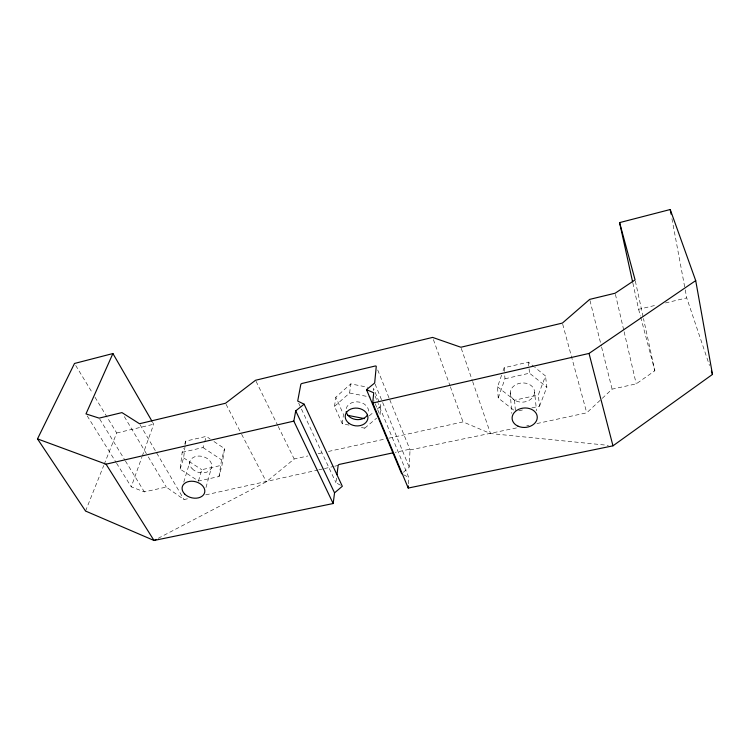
<?xml version="1.0" encoding="UTF-8"?>
<svg xmlns="http://www.w3.org/2000/svg" width="750" height="750" viewBox="0 0 750 750"><rect width="100%" height="100%" fill="white"/><g stroke="black" fill="none" stroke-linecap="round" stroke-linejoin="round"><path stroke-width="0.56" stroke-dasharray="3.75 2.81" d="M408.431 483.778L408.731 477.375L378.15 403.491M403.35 472.322L409.219 467.194L410.034 449.944A1.247 0.759 -21.9 0 0 408.891 449.4L395.212 452.344M373.303 390.675L373.519 388.378L380.794 406.003L379.997 415.256L373.931 400.669M361.388 427.509L364.762 428.166L364.997 425.841M213.966 441.534L224.531 448.612L222 465.206L219.019 476.531L198.488 481.031L180.141 469.125L182.156 452.325L183.431 448.256M180.141 469.125L183.628 457.866L185.119 445.603M185.259 444.488L185.662 441.141L206.287 436.388L210.122 438.956M340.509 485.241L335.963 482.681L336.544 478.078M349.012 425.091L342.272 423.778L334.509 406.341L349.622 393.009L350.784 383.888L367.838 387.262M342.272 423.778L343.481 414.516L335.822 397.162L350.784 383.888M334.509 406.341L335.822 397.162M219.019 476.531L221.541 459.862L224.531 448.612M205.988 487.519L211.725 466.622M198.488 481.031L201.713 469.706L222 465.206M182.156 452.325L203.034 447.562L204.328 443.091M204.656 441.975L206.287 436.388M183.769 482.137L189.722 462.413M184.706 444.188L185.662 441.141M513.647 410.081L498.216 398.025L497.55 386.831L501.609 375.141M503.081 370.894L504.197 367.706L528.403 362.128L533.803 366.497M498.216 398.025L504.966 378.778L504.656 374.353M187.453 498.797L184.022 499.538L166.266 487.078L144.366 491.878L131.25 486.853L141.891 457.181M142.284 456.084L153.722 424.219L152.559 422.194M531.881 407.906L539.541 406.219L538.303 394.95L545.503 375.984L534.703 367.228M539.541 406.219L546.863 387.15L545.503 375.984M85.547 511.041L103.725 465.506M104.156 464.419L116.709 432.984L107.672 418.087M536.934 423.544L586.744 412.819L612.103 389.156L636.216 383.859L654.844 370.763L643.481 318.516M369.272 415.837L373.706 412.059M377.25 409.031L380.794 406.003M364.762 428.166L376.613 418.125M158.138 538.322L266.334 481.809L294.188 458.981L307.875 455.972M116.709 432.984L153.722 424.219M632.869 283.078L638.625 309.319L656.522 305.072M665.475 302.953L686.728 297.919L709.509 365.531M504.966 378.778L529.538 373.181L546.863 387.15M205.744 494.859L317.625 470.119M318.769 469.856L323.325 468.816M324.469 468.562L333.591 466.481M334.725 466.219L338.147 465.441M497.55 386.831L514.556 400.219L538.303 394.95M318.141 453.722L323.841 452.466M328.406 451.462L387.722 438.441M388.866 438.188L463.012 421.903L490.509 433.538L608.344 445.369M518.747 410.784L524.212 409.584M410.034 449.944L518.812 427.444M526.744 425.738L529.003 425.25M349.622 393.009L370.444 397.116M403.688 474.816L408.731 477.375M183.628 457.866L201.713 469.706M203.034 447.562L221.541 459.862M87.197 415.875L115.95 462.206M116.569 463.2L131.25 486.853M99.75 419.119L124.809 459.984M125.419 460.988L144.366 491.878M75.713 365.456L92.597 393.263M95.006 397.238L107.062 417.094M124.35 416.625L147.703 455.878M148.303 456.881L166.266 487.078M140.081 424.734L184.022 499.538M226.059 404.288L241.097 433.228M241.631 434.269L266.334 481.809M256.059 381.319L277.697 425.391M278.212 426.441L294.188 458.981M298.688 403.163L335.963 482.681M375.047 395.991L377.709 402.422M375.103 384.103L382.191 401.372M382.631 402.45L409.219 467.194M377.719 369.994L389.353 398.747M389.784 399.797L410.006 449.747M433.397 339.6L449.981 385.688M450.375 386.784L463.012 421.903M461.259 348.356L472.275 380.438M472.659 381.544L490.509 433.538M562.697 324.206L586.744 412.819M638.625 309.319L640.388 316.022M640.688 317.137L654.844 370.763M589.978 300.516L601.322 345.975M601.603 347.109L612.103 389.156M615.422 294.347L623.841 330.609M624.113 331.744L636.216 383.859M635.325 281.025L643.237 317.372M671.934 218.709L685.012 288.731M685.228 289.884L686.728 297.919M534.6 392.447A12.206 9.6 -4.8 0 1 516 400.931A12.206 9.6 -4.8 0 1 516.638 384.272A12.206 9.6 -4.8 0 1 534.6 392.447L536.541 410.766M528.403 362.128L528.966 367.65M529.078 368.756L529.538 373.181M514.556 400.219L515.456 411.506M510.216 392.784L511.762 413.353M504.197 367.706L504.581 373.247M346.2 408.628A11.316 8.869 6.5 0 1 359.428 402.113A11.316 8.869 6.5 0 1 368.363 412.969M192.122 468.694A11.222 8.203 14.4 0 0 211.05 468.647A11.222 8.203 14.4 0 0 199.012 456.047A11.222 8.203 14.4 0 0 192.122 468.694"/><path stroke-width="1.12" d="M632.616 281.934L619.594 222.609L670.219 209.522L695.709 280.613L712.5 374.4L612.966 445.828L408.225 488.053L408.328 485.916M408.225 488.053L372.731 403.031L373.716 392.784L366.506 389.662L374.662 383.025L376.256 366.506A1.322 0.713 -22.1 0 0 375.084 366.038L302.137 383.428A1.294 0.684 -24.6 0 0 300.797 384.488L297.694 401.044L304.134 404.194L342.319 486.262L334.547 492.863L333.169 503.531L154.012 540.478L85.547 511.041L37.5 438.891L74.503 363.469L112.912 353.541L151.978 421.191M336.984 474.637L338.147 465.441A1.228 0.731 -25 0 1 339.394 464.391L392.934 452.841M333.169 503.531L293.822 421.125L295.725 410.859L304.134 404.194M112.912 353.541L85.978 413.906L99.141 418.125L121.95 412.603L139.5 423.731L225.525 403.256L255.544 380.269L432.609 337.406L460.884 347.25L562.397 323.081L589.697 299.381L615.159 293.212L635.081 279.891L619.594 222.609M372.731 403.031L589.031 353.438L695.709 280.613M156.075 539.4L154.012 540.478L106.05 464.175L37.5 438.891M106.05 464.175L293.822 421.125M347.925 415.387L364.603 418.65M295.725 410.859L334.547 492.863M366.506 389.662L401.672 473.794M711.375 371.072L712.5 374.4M589.031 353.438L612.966 445.828M670.219 209.522L671.072 214.116M367.406 415.125A11.316 8.869 6.5 0 1 355.631 419.466A11.316 8.869 6.5 0 1 346.153 411.713M518.053 426.188A12.6 9.722 -4.3 0 0 537.263 417.638A12.6 9.722 -4.3 0 0 518.738 409.312A12.6 9.722 -4.3 0 0 518.053 426.188M184.631 493.969A11.55 8.269 14.1 0 0 204.094 493.959A11.55 8.269 14.1 0 0 191.644 481.219A11.55 8.269 14.1 0 0 184.631 493.969M349.069 423.366A11.4 8.888 6.5 0 0 367.725 419.25A11.4 8.888 6.5 0 0 352.922 408.403A11.4 8.888 6.5 0 0 349.069 423.366"/></g></svg>
